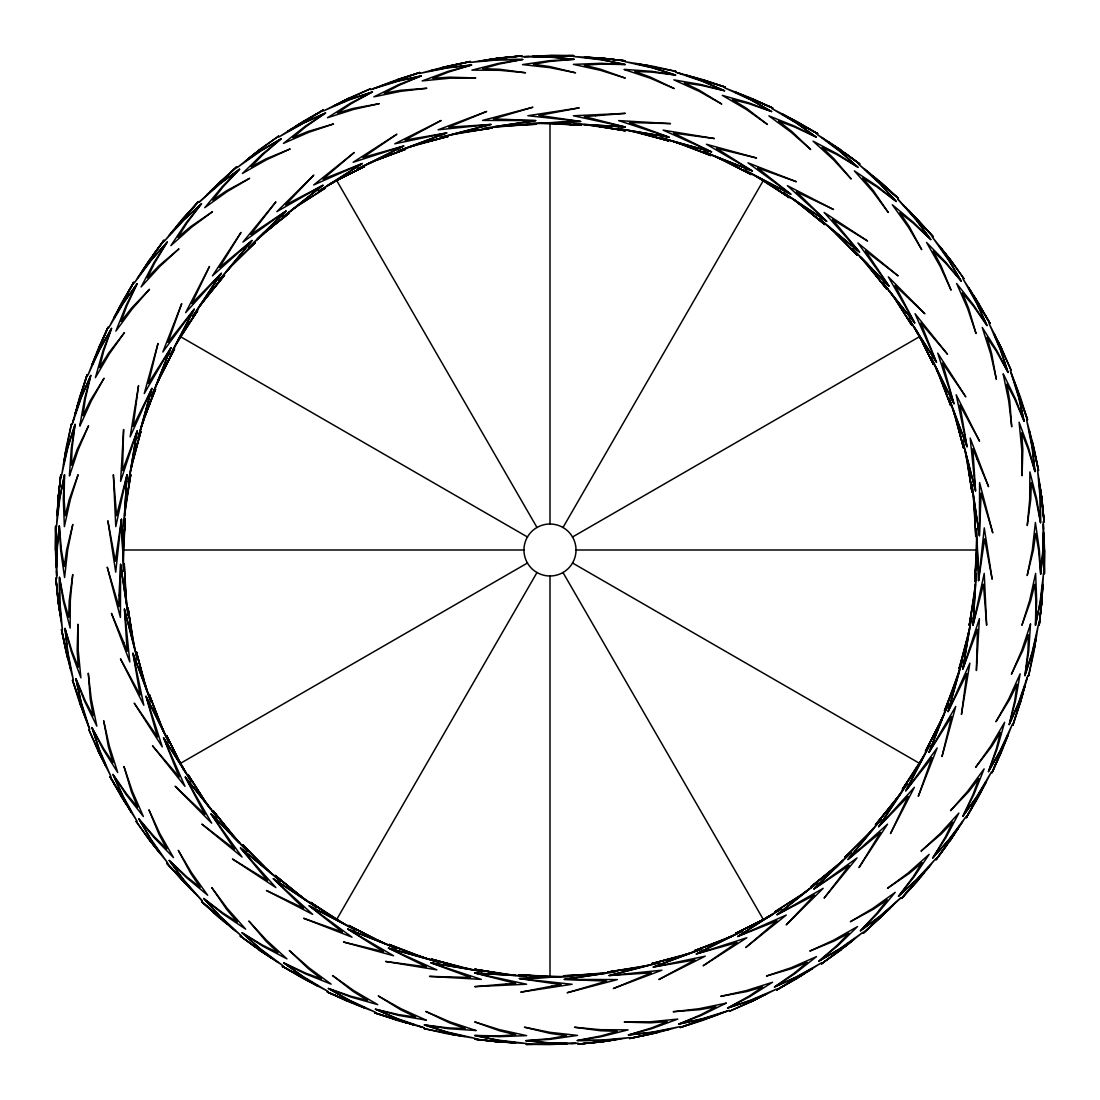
<?xml version="1.0" encoding="UTF-8"?>
<svg xmlns="http://www.w3.org/2000/svg" width="1100" height="1100" viewBox="0 0 1100 1100"><rect width="100%" height="100%" fill="white"/><g stroke="black" fill="none" stroke-linecap="round" stroke-linejoin="round"><path stroke-width="1.5" d="M55.591 532.249L55.646 526.268L56.389 567.421L56.801 550L59.318 525.882L61.407 550L64.281 566.582L66.605 550L72.806 524.466L67.677 550L64.597 577.514L60.624 550L59.318 525.882L57.145 550L56.774 578.325L55.426 550L55.646 526.268L55.468 550M1044.409 567.751L1044.354 573.732L1043.611 532.579L1043.199 550L1040.683 574.118L1038.592 550L1035.719 533.418L1033.395 550L1027.194 575.534L1032.322 550L1035.402 522.486L1039.376 550L1040.683 574.118L1042.855 550L1043.226 521.675L1044.574 550L1044.354 573.732L1044.533 550M123.777 539.701L125.152 518.952L123.777 537.982M976.223 560.299L974.848 581.048L976.223 562.018M57.516 512.559L57.764 507.815M1042.236 592.185L1042.484 587.441M58.259 498.314L57.282 515.721L59.51 498.451L64.529 474.719L64.089 498.933L65.216 515.721L69.245 499.469L78.1 474.719L70.317 499.579L64.377 526.625L63.305 498.85L64.529 474.719L59.84 498.479L56.513 526.625L58.135 498.3L60.844 474.719L58.259 498.314L58.781 493.501M1041.741 601.686L1042.717 584.279L1040.49 601.549L1035.471 625.281L1035.911 601.067L1034.784 584.279L1030.755 600.531L1021.9 625.281L1029.683 600.421L1035.622 573.375L1036.695 601.15L1035.471 625.281L1040.16 601.521L1043.487 573.375L1041.865 601.7L1039.156 625.281L1041.741 601.686L1041.219 606.499M57.324 512.848L57.709 506.385M1042.291 593.615L1042.676 587.152M124.823 513.562L125.304 508.668M974.696 591.332L975.178 586.438M124.877 511.294L125.194 508.337M974.806 591.663L975.122 588.706M59.125 490.297L60.844 474.719L58.135 498.3M1040.875 609.702L1039.156 625.281L1041.865 601.7M971.039 616.688L969.279 625.281L974.298 594.591L976.332 573.375L973.005 625.281L983.441 584.279L986.645 625.281L984.225 573.375L973.005 625.281L975.508 584.279L969.279 625.281L972.909 604.808M126.032 501.985L126.569 498.589M127.091 495.192L130.721 474.719L124.493 515.721L126.995 474.719L116.559 515.721L113.355 474.719L115.775 526.625L126.995 474.719L123.667 526.625L125.703 505.409L130.721 474.719L129.002 483.326M973.431 601.411L973.968 598.015M64.873 456.596L65.367 453.461M1034.633 646.539L1035.128 643.404M63.91 461.546L64.433 458.356M64.955 455.166L65.477 451.962M1034.523 648.038L1035.045 644.834M1035.567 641.644L1036.09 638.454M132.688 461.299L128.453 482.185L137.184 430.911L122.512 470.607L123.613 429.495L120.601 481.36L137.184 430.911L130.405 471.433L140.882 431.31L132.688 461.299L140.882 431.31L140.511 432.658M967.312 638.701L971.548 617.815L962.816 669.089L977.487 629.393L976.388 670.505L979.399 618.64L962.816 669.089L969.595 628.567L959.117 668.69L967.312 638.701L961.73 660.316M131.285 467.706L131.959 464.502M968.041 635.498L968.715 632.294M133.815 456.28L137.803 441.334M962.197 658.666L966.185 643.72M77.289 406.395L87.175 374.66L77.11 406.546M1022.89 693.454L1012.825 725.34L1022.711 693.605M1020.25 702.79L1024.829 685.974L1019.054 702.405L1009.209 724.57L1014.681 700.989L1017.074 684.324L1009.731 699.38L995.94 721.751L1008.714 699.05L1020.14 673.832L1015.424 701.223L1009.209 724.57L1018.737 702.309L1027.84 675.469L1020.374 702.831L1012.825 725.34L1013.306 724.034M72.834 422.139L74.112 417.464M74.965 414.342L76.244 409.668M959.117 668.69L961.785 660.344M1023.756 690.332L1025.035 685.658M1025.888 682.536L1027.166 677.861M152.653 395.835L155.526 389.194L144.238 418.165L137.844 438.487L151.896 388.424L133.155 426.36L138.545 385.578L130.13 436.851L151.896 388.424L140.91 428.01L151.993 397.224M955.763 681.835L962.156 661.513L948.104 711.576L966.845 673.64L961.455 714.423L969.87 663.149L948.104 711.576L959.09 671.99L944.474 710.806L955.336 683.513L947.939 702.749L960.809 666.229M139.191 433.771L144.183 418.138M152.061 397.251L144.787 416.529L155.526 389.194L155.017 390.5M92.62 363.688L94.325 359.246M944.474 710.806L947.348 704.165M1005.675 740.754L1007.38 736.312M92.345 363.921L108.047 327.25L91.988 365.145L99.44 349.401L111.554 328.391L103.647 351.271L99.536 367.592L108.391 353.389L124.451 332.571L109.368 353.815L95.37 377.699L102.933 350.955L111.554 328.391L99.743 349.539L87.89 375.265L98.175 348.837L108.047 327.25L98.973 347.421M1007.655 736.079L991.952 772.75L1008.013 734.855L1000.56 750.599L988.446 771.609L996.352 748.729L1000.464 732.407L991.609 746.611L975.549 767.429L990.633 746.185L1004.63 722.301L997.067 749.045L988.446 771.609L1000.258 750.461L1012.11 724.735L1001.825 751.162L991.952 772.75L1001.027 752.579M152.157 394.598L153.78 390.473M946.22 709.527L947.843 705.402M160.188 376.447L174.501 348.837L160.243 376.475L151.759 396.027L170.968 347.683L148.363 383.46L157.988 343.475L144.251 393.58L170.968 347.683L155.911 385.908L174.501 348.837L160.834 374.853M939.812 723.553L925.499 751.162L939.758 723.525L948.241 703.973L929.032 752.317L951.638 716.54L942.013 756.525L955.749 706.42L929.032 752.317L944.089 714.093L925.499 751.162L939.166 725.148M154.248 389.964L156.228 385.454M157.547 382.456L159.528 377.946M940.473 722.054L942.452 717.544M943.773 714.546L945.753 710.036M157.644 381.824L159.459 377.74M940.541 722.26L942.356 718.176M115.321 315.48L133.746 282.274L113.823 318.285L122.884 303.407L137.115 283.772L126.871 305.704L121.069 321.502L131.368 308.303L149.517 289.286L132.289 308.839L115.871 331.127L126.184 305.319L137.115 283.772L123.172 303.572L108.68 327.924L121.688 302.706L133.746 282.274L114.29 317.103M984.679 784.52L966.254 817.726L986.178 781.715L977.116 796.593L962.885 816.227L973.129 794.296L978.931 778.497L968.633 791.697L950.482 810.714L967.711 791.161L984.129 768.872L973.816 794.681L962.885 816.227L976.827 796.428L991.32 772.076L978.312 797.294L966.254 817.726L985.71 782.898M917.689 766.246L902.412 789.305L919.476 763.317L929.954 744.769L905.809 790.817L932.03 757.611L918.28 796.372L937.173 747.973L905.809 790.817L924.784 754.38L902.412 789.305L912.189 774.964M173.154 349.47L174.776 346.624M182.311 333.754L197.587 310.695L175.216 345.62L194.191 309.183L167.97 342.389L181.72 303.627L162.828 352.027L194.191 309.183L170.046 355.231L180.524 336.683L197.587 310.695L187.811 325.036M919.545 763.359L921.168 760.499M925.224 753.376L926.846 750.53M177.375 341.729L180.345 336.572M919.655 763.428L922.625 758.271M336.957 919.009L537.006 572.509A26.029 26.029 0 0 0 576.029 550L976.099 550M562.994 527.491L763.043 180.991M182.215 333.699L185.955 327.924M914.045 772.076L917.785 766.301M143.083 270.009L164.01 240.226L152.845 255.461M947.155 844.539L935.99 859.774L956.918 829.991M137.472 278.245L139.246 275.536M149.916 259.311L140.429 273.955L151.002 260.109L167.214 242.069L154.729 262.817L147.304 277.929L158.922 265.87L178.956 248.847L159.789 266.489L141.13 286.949L154.083 262.35L167.214 242.069L151.264 260.301L134.31 283.002L149.875 259.298L164.01 240.226L152.969 255.159M950.015 840.634L959.571 826.045L948.997 839.891L932.786 857.931L945.271 837.183L952.696 822.071L941.077 834.13L921.044 851.152L940.211 833.511L958.87 813.051L945.918 837.65L932.786 857.931L948.736 839.699L965.69 816.997L950.125 840.702L935.99 859.774L947.031 844.841M950.084 840.689L954.525 833.924M956.312 831.215L958.086 828.52M960.754 824.464L962.527 821.755M197.134 309.843L199.045 307.189M201.919 303.188L224.538 275.165L212.231 289.754M898.081 796.812L875.463 824.835L887.769 810.246M900.955 792.811L902.866 790.157M199.444 306.322L224.538 275.165L204.847 299.228L192.486 316.594L221.306 273.309L191.758 303.6L209.495 266.475L185.639 312.647L221.306 273.309L198.633 307.56L209 293.755M900.556 793.678L875.463 824.835L895.152 800.773L907.514 783.406L878.694 826.691L908.242 796.4L890.505 833.525L914.361 787.352L878.694 826.691L901.367 792.44L891 806.245M173.58 230.23L171.586 232.691L173.608 230.423M176.577 226.545L179.575 222.846M920.425 877.154L923.423 873.455M926.42 869.77L928.414 867.309L926.393 869.577M182.462 219.065L198.509 201.575L171.531 232.664L183.48 219.986L201.492 203.748L186.904 223.066L177.939 237.325L190.768 226.545L212.465 211.722L191.565 227.26L170.871 245.644L186.326 222.544L201.492 203.748L183.728 220.206L164.505 241.024L182.462 219.065L198.509 201.575L176.344 226.6M227.769 269.775L225.844 272.126L232.815 264.413M872.231 830.225L874.156 827.874L844.951 857.354L867.199 835.615M917.537 880.935L901.491 898.425L928.469 867.336L916.52 880.014L898.508 896.253L913.096 876.934L922.061 862.675L909.232 873.455L887.535 888.277L908.435 872.74L929.129 854.356L913.674 877.456L898.508 896.253L916.273 879.794L935.495 858.976L917.537 880.935L901.491 898.425L923.656 873.4M169.166 235.359L173.264 230.354M926.736 869.646L930.834 864.641M232.801 264.385L255.049 242.646L232.897 264.481L218.831 280.5L252.038 240.46L219.478 267.493L240.996 232.444L212.451 275.853L252.038 240.46L225.899 272.168L228.827 268.812M275.055 224.125L288.791 213.496L264.522 232.939L248.82 247.363L286.014 211.008L242.962 242.069L275.88 201.877L250.814 234.492L286.014 211.008L256.712 239.814L281.71 218.694M811.209 886.504L835.477 867.061L851.18 852.638L813.986 888.992L857.037 857.931L824.12 898.122L849.186 865.508L813.986 888.992L843.287 860.186L811.209 886.504L824.945 875.875M871.173 831.188L874.156 827.874L847.963 859.54L880.523 832.508L859.004 867.556L887.549 824.148L847.963 859.54L881.169 819.5L867.061 835.477L844.951 857.354L851.4 851.4M263.972 232.334L257.744 238.7M836.027 867.666L842.256 861.3M232.939 264.522L255.049 242.646L248.6 248.6M216.92 184.8L236.857 166.746L198.907 202.414L220.206 183.728L239.594 169.208L223.066 186.904L212.671 200.145L226.545 190.768L249.673 178.282L227.26 191.565L204.765 207.68L222.544 186.326L239.594 169.208L219.986 183.48L206.772 194.837L236.857 166.746L209.894 191.593M883.08 915.2L863.143 933.254L901.093 897.586L879.794 916.273L860.406 930.793L876.934 913.096L887.329 899.855L873.455 909.232L850.327 921.718L872.74 908.435L895.235 892.32L877.456 913.674L860.406 930.793L880.014 916.52L893.227 905.162L863.143 933.254L890.106 908.407M259.627 237.311L264.481 232.897M835.519 867.102L840.372 862.689M256.671 239.759L264.385 232.801M835.615 867.199L843.329 860.241M275.11 224.18L288.791 213.496L287.691 214.376M818.249 881.251L824.89 875.82M248.284 158.964L254.444 153.986M845.556 946.014L851.716 941.036M259.366 149.985L245.781 160.903L260.109 151.002L281.105 138.847L262.817 154.729L251.089 166.801L265.87 158.922L290.18 148.926L266.489 159.789L242.426 173.47L262.35 154.083L281.105 138.847L260.301 151.264L237.16 167.626L259.298 149.875L278.63 136.111L259.298 149.875M247.954 159.005L255.53 152.941M844.47 947.059L852.046 940.995M840.702 950.125L862.84 932.374L839.699 948.736L818.895 961.152L837.183 945.271L848.911 933.199L834.13 941.077L809.82 951.074L833.511 940.211L857.574 926.53L837.65 945.918L818.895 961.152L839.891 948.997L854.219 939.098L821.37 963.889L840.689 950.084L821.37 963.889L822.539 963.119M285.972 214.5L289.933 211.585M810.067 888.415L814.027 885.5M248.27 159.156L250.731 157.355M299.131 204.71L290.744 210.856L322.905 185.281L285.436 204.958L313.761 175.134L276.829 211.667L322.905 185.281L282.109 217.539L299.228 204.847L325.394 188.045L299.186 204.792M800.869 895.29L809.256 889.144L777.095 914.719L814.564 895.043L786.239 924.866L823.171 888.332L777.095 914.719L817.891 882.461L800.773 895.152L774.606 911.955L800.814 895.207M849.269 942.645L851.73 940.844M296.134 126.115L323.386 110.014L288.118 131.23L303.407 122.884L325.545 112.998L305.704 126.871L292.779 137.651L308.303 131.368L333.52 123.97L308.839 132.289L283.47 143.385L305.319 126.184L325.545 112.998L303.572 123.172L278.85 137.019L302.706 121.688L323.386 110.014L294.566 126.954M803.866 973.885L776.614 989.986L811.883 968.77L796.593 977.116L774.455 987.003L794.296 973.129L807.221 962.349L791.697 968.633L766.48 976.03L791.161 967.711L816.53 956.615L794.681 973.816L774.455 987.003L796.428 976.827L821.15 962.981L797.294 978.312L776.614 989.986L805.434 973.046M331.403 183.095L328.859 184.731L334.001 181.83M768.598 916.905L771.141 915.269L765.999 918.17M287.76 131.326L291.844 128.714M808.156 971.286L812.24 968.674M342.705 177.21L364.457 166.54L336.683 180.524L318.326 191.345L362.271 163.529L322.96 179.19L354.241 152.488L313.692 184.965L362.271 163.529L327.621 185.611L339.639 178.778M757.295 922.79L735.543 933.46L763.317 919.476L781.674 908.655L737.729 936.471L777.04 920.81L745.759 947.513L786.308 915.035L737.729 936.471L772.379 914.389L760.361 921.223M330.976 183.769L333.809 182.119M766.191 917.881L769.024 916.231M180.991 763.043L527.491 562.994M572.509 537.006L919.009 336.957M336.641 180.455L364.457 166.54L336.6 180.373M763.359 919.545L735.543 933.46L763.4 919.628M341.825 101.901L347.476 99.027M366.919 164.354L403.7 146.025L362.959 157.493L396.866 134.214L353.141 162.264L403.7 146.025L357.087 169.097L376.475 160.243L405.556 149.256L378.043 159.555M752.524 1000.973L758.175 998.099M348.893 98.299L333.314 106.15L349.401 99.44L372.46 91.933L351.271 103.647L337.288 113.025L353.389 108.391L379.239 103.675L353.815 109.368L327.442 117.755L350.955 102.933L372.46 91.933L349.539 99.743L323.496 110.935L348.837 98.175L370.618 88.729L341.632 101.846M751.107 1001.701L766.686 993.85L750.599 1000.56L727.54 1008.067L748.729 996.352L762.713 986.975L746.611 991.609L720.761 996.325L746.185 990.633L772.558 982.245L749.045 997.067L727.54 1008.067L750.461 1000.258L776.504 989.065L751.162 1001.825L729.383 1011.271L758.367 998.154M702.749 947.939L694.444 950.744L723.525 939.758L742.912 930.902L696.3 953.975L737.041 942.508L703.134 965.786L746.859 937.736L696.3 953.975L733.081 935.646L694.444 950.744L721.957 940.445M362.986 166.265L376.406 160.091L405.556 149.256L397.251 152.061M723.553 939.812L737.014 933.735M368.252 163.694L370.961 162.484M729.039 937.516L731.747 936.306M377.987 159.445L395.629 152.653M704.371 947.348L722.013 940.555M382.415 85.429L419.815 72.504L372.969 88.811M717.585 1014.571L680.185 1027.496L727.031 1011.189M418.138 144.183L448.236 136.345L418.165 144.238L397.953 151.016L446.724 132.949L405.006 140.085L441.169 120.478L394.749 143.811L446.724 132.949L408.237 147.331L448.236 136.345L418.096 144.045M681.862 955.817L651.764 963.655L681.835 955.763L702.048 948.984L653.276 967.051L694.994 959.915L658.831 979.523L705.251 956.189L653.276 967.051L691.763 952.669L651.764 963.655L681.904 955.955M402.559 149.339L416.584 144.691M683.416 955.309L697.441 950.661M380.902 85.938L397.595 80.946L421.314 75.886L399.011 85.319L384.134 93.184L400.62 90.269L426.828 88.275L400.95 91.286L373.835 96.855L398.777 84.576L421.314 75.886L397.691 81.263L370.645 89.664L397.169 79.626L419.815 72.504L397.21 79.764M442.612 67.595L445.665 66.784M654.335 1033.216L657.388 1032.405M442.489 67.499L470.442 61.518L430.334 70.799L447.453 67.581L471.584 65.024L448.415 72.091L432.781 78.347L449.501 77.165L475.764 77.921L449.721 78.21L422.166 80.919L448.25 71.321L471.584 65.024L447.535 67.911L419.732 73.439L447.178 66.234L470.442 61.518L451.935 65.367M657.511 1032.501L629.558 1038.483L669.666 1029.201L652.548 1032.419L628.416 1034.976L651.585 1027.909L667.219 1021.652L650.499 1022.835L624.236 1022.079L650.279 1021.79L677.834 1019.081L651.75 1028.679L628.416 1034.976L652.465 1032.089L680.268 1026.561L652.822 1033.766L629.558 1038.483L648.065 1034.633M616.688 971.039L607.97 972.029L638.701 967.312L659.505 962.692L609.125 975.562L651.351 972.826L613.332 988.543L661.939 970.186L609.125 975.562L648.89 965.277L607.97 972.029L635.346 968.055M464.654 131.945L492.03 127.971L451.11 134.722L490.875 124.438L448.649 127.174L486.668 111.458L438.061 129.814L490.875 124.438L440.495 137.308L461.299 132.688L492.03 127.971L483.326 129.002M487.355 60.005L490.49 59.51M495.192 58.768L521.936 55.88L503.126 57.778M596.874 1042.223L578.064 1044.12L604.808 1041.233M609.51 1040.49L612.645 1039.995M498.314 58.259L481.085 60.912L498.451 59.51L522.706 59.482L498.933 64.089L482.735 68.681L499.469 69.245L525.525 72.751L499.579 70.317L471.9 70.125L498.85 63.305L522.706 59.482L498.479 59.84L470.264 62.439L498.3 58.135L521.936 55.88L501.724 57.833M601.686 1041.741L618.915 1039.088L601.549 1040.49L577.294 1040.517L601.067 1035.911L617.265 1031.319L600.531 1030.755L574.475 1027.249L600.421 1029.683L628.1 1029.875L601.15 1036.695L577.294 1040.517L601.521 1040.16L629.736 1037.561L601.7 1041.865L578.064 1044.12L598.276 1042.168M479.119 61.105L482.322 60.61M487.107 59.881L490.311 59.4M493.515 58.905L498.3 58.176M601.7 1041.824L606.485 1041.095M609.689 1040.6L612.893 1040.119M617.678 1039.39L620.881 1038.895M498.877 126.349L502.136 125.991M597.864 974.009L601.123 973.651M527.697 124.314L484.234 128.123L535.686 120.588L493.405 118.896L532.854 107.236L482.584 120.409L535.686 120.588L495.055 126.665L536.456 124.231L522.541 124.575L536.456 124.231L535.067 124.3M572.303 975.686L615.766 971.878L564.314 979.412L606.595 981.104L567.146 992.764L617.416 979.591L564.314 979.412L604.945 973.335L563.544 975.769L577.459 975.425L563.544 975.769L564.933 975.7M508.832 125.427L519.118 124.836M580.882 975.164L591.168 974.572M508.819 125.317L517.399 124.85M582.601 975.15L591.181 974.683M550 55.55L573.732 55.646L532.579 56.389L550 56.801L574.118 59.318L550 61.407L533.418 64.281L550 66.605L575.534 72.806L550 67.677L522.486 64.597L550 60.624L574.118 59.318L550 57.145L521.675 56.774L550 55.426L573.732 55.646L567.751 55.591M524.15 56.677L528.99 56.444M571.01 1043.556L575.85 1043.322M123.901 550L523.999 550M532.249 1044.409L526.268 1044.354L567.421 1043.611L550 1043.199L525.882 1040.683L550 1038.592L566.582 1035.719L550 1033.395L524.466 1027.194L550 1032.322L577.514 1035.402L550 1039.376L525.882 1040.683L550 1042.855L578.325 1043.226L550 1044.574L526.268 1044.354L527.656 1044.409M560.299 123.777L581.048 125.152L562.018 123.777M539.701 976.223L518.952 974.848L537.982 976.223M587.441 57.516L592.185 57.764M507.815 1042.236L512.559 1042.484M601.686 58.259L584.279 57.282L601.549 59.51L625.281 64.529L601.067 64.089L584.279 65.216L600.531 69.245L625.281 78.1L600.421 70.317L573.375 64.377L601.15 63.305L625.281 64.529L601.521 59.84L573.375 56.513L601.7 58.135L625.281 60.844L601.686 58.259L606.499 58.781M498.314 1041.741L515.721 1042.717L498.451 1040.49L474.719 1035.471L498.933 1035.911L515.721 1034.784L499.469 1030.755L474.719 1021.9L499.579 1029.683L526.625 1035.622L498.85 1036.695L474.719 1035.471L498.479 1040.16L526.625 1043.487L498.3 1041.865L474.719 1039.156L498.314 1041.741L493.501 1041.219M587.152 57.324L593.615 57.709M506.385 1042.291L512.848 1042.676M508.668 974.696L513.562 975.178M588.706 124.877L591.663 125.194M508.337 974.806L511.294 975.122M609.702 59.125L625.281 60.844L601.7 58.135M490.297 1040.875L474.719 1039.156L498.3 1041.865M596.296 125.895L625.281 130.721L604.808 127.091M503.704 974.105L474.719 969.279L495.192 972.909M598.015 126.032L601.411 126.569M498.589 973.431L501.985 973.968M643.404 64.873L646.539 65.367M453.461 1034.633L456.596 1035.128M638.454 63.91L641.644 64.433M644.834 64.955L648.038 65.477M451.962 1034.523L455.166 1035.045M458.356 1035.567L461.546 1036.09M638.701 132.688L617.815 128.453L669.089 137.184L629.393 122.512L670.505 123.613L618.64 120.601L669.089 137.184L628.567 130.405L668.69 140.882L638.701 132.688L668.69 140.882L660.344 138.215M461.299 967.312L482.185 971.548L430.911 962.816L470.607 977.487L429.495 976.388L481.36 979.399L430.911 962.816L471.433 969.595L431.31 959.117L461.299 967.312L431.31 959.117L439.656 961.785M464.502 968.041L467.706 968.715M643.72 133.815L658.666 137.803M441.334 962.197L456.28 966.185M693.605 77.289L725.34 87.175L685.658 74.965M406.395 1022.711L374.66 1012.825L406.546 1022.89M677.861 72.834L682.536 74.112M409.668 1023.756L414.342 1025.035M417.464 1025.888L422.139 1027.166M702.776 151.993L710.806 155.526L681.835 144.238L661.513 137.844L711.576 151.896L673.64 133.155L714.423 138.545L663.149 130.13L711.576 151.896L671.99 140.91L710.806 155.526L704.165 152.653M397.224 948.008L389.194 944.474L418.165 955.763L438.487 962.156L388.424 948.104L426.36 966.845L385.578 961.455L436.851 969.87L388.424 948.104L428.01 959.09L389.194 944.474L395.835 947.348M666.229 139.191L681.862 144.183M418.138 955.817L433.771 960.809M685.974 75.171L702.405 80.946L724.57 90.791L700.989 85.319L684.324 82.926L699.38 90.269L721.751 104.06L699.05 91.286L673.832 79.86L701.223 84.576L724.57 90.791L702.309 81.263L675.469 72.16L702.831 79.626L725.34 87.175L702.79 79.764M683.513 144.664L702.763 152.034M397.237 947.966L416.487 955.336M736.312 92.62L740.754 94.325M359.246 1005.675L363.688 1007.38M736.079 92.345L772.75 108.047L734.855 91.988L750.599 99.44L771.609 111.554L748.729 103.647L732.407 99.536L746.611 108.391L767.429 124.451L746.185 109.368L722.301 95.37L749.045 102.933L771.609 111.554L750.461 99.743L724.735 87.89L751.162 98.175L772.75 108.047L752.579 98.973M363.921 1007.655L327.25 991.952L365.145 1008.013L349.401 1000.56L328.391 988.446L351.271 996.352L367.592 1000.464L353.389 991.609L332.571 975.549L353.815 990.633L377.699 1004.63L350.955 997.067L328.391 988.446L349.539 1000.258L375.265 1012.11L348.837 1001.825L327.25 991.952L347.421 1001.027M705.402 152.157L709.527 153.78M390.473 946.22L394.598 947.843M710.036 154.248L714.546 156.228M717.544 157.547L722.054 159.528M377.946 940.473L382.456 942.452M385.454 943.773L389.964 945.753M718.176 157.644L722.26 159.459M377.74 940.541L381.824 942.356M743.518 170.211L751.162 174.501L723.525 160.243L703.973 151.759L752.317 170.968L716.54 148.363L756.525 157.988L706.42 144.251L752.317 170.968L714.093 155.911L751.162 174.501L725.148 160.834M356.482 929.789L348.837 925.499L376.475 939.758L396.027 948.241L347.683 929.032L383.46 951.638L343.475 942.013L393.58 955.749L347.683 929.032L385.908 944.089L348.837 925.499L374.853 939.166M784.52 115.321L817.726 133.746L781.715 113.823L796.593 122.884L816.227 137.115L794.296 126.871L778.497 121.069L791.697 131.368L810.714 149.517L791.161 132.289L768.872 115.871L794.681 126.184L816.227 137.115L796.428 123.172L772.076 108.68L797.294 121.688L817.726 133.746L782.898 114.29M315.48 984.679L282.274 966.254L318.285 986.178L303.407 977.116L283.772 962.885L305.704 973.129L321.502 978.931L308.303 968.633L289.286 950.482L308.839 967.711L331.127 984.129L305.319 973.816L283.772 962.885L303.572 976.827L327.924 991.32L302.706 978.312L282.274 966.254L317.103 985.71M788.136 196.817L789.305 197.587L763.317 180.524L744.769 170.046L790.817 194.191L757.611 167.97L796.372 181.72L747.973 162.828L790.817 194.191L754.38 175.216L789.305 197.587L774.964 187.811M311.864 903.183L310.695 902.412L336.683 919.476L355.231 929.954L309.183 905.809L342.389 932.03L303.627 918.28L352.027 937.173L309.183 905.809L345.62 924.784L310.695 902.412L325.036 912.189M750.53 173.154L753.376 174.776M760.499 178.833L763.359 180.455M336.641 919.545L339.501 921.168M346.624 925.224L349.47 926.846M758.271 177.375L763.428 180.345M180.991 336.957L527.491 537.006M572.509 562.994L919.009 763.043M336.572 919.655L341.729 922.625M766.246 182.311L782.155 192.514M317.845 907.486L333.754 917.689M766.301 182.215L772.076 185.955M327.924 914.045L333.699 917.785M829.991 143.083L859.774 164.01L844.539 152.845M255.461 947.155L240.226 935.99L270.009 956.918M840.634 149.985L826.045 140.429L839.891 151.002L857.931 167.214L837.183 154.729L822.071 147.304L834.13 158.922L851.152 178.956L833.511 159.789L813.051 141.13L837.65 154.083L857.931 167.214L839.699 151.264L816.997 134.31L840.702 149.875L859.774 164.01L844.841 152.969M259.366 950.015L273.955 959.571L260.109 948.997L242.069 932.786L262.817 945.271L277.929 952.696L265.87 941.077L248.847 921.044L266.489 940.211L286.949 958.87L262.35 945.918L242.069 932.786L260.301 948.736L283.002 965.69L259.298 950.125L240.226 935.99L241.312 936.856M821.755 137.472L824.464 139.246M828.52 141.914L831.215 143.688M833.924 145.475L840.689 149.916M259.311 950.084L266.076 954.525M268.785 956.312L271.48 958.086M275.536 960.754L278.245 962.527M790.157 197.134L792.811 199.045M796.812 201.919L824.835 224.538L810.246 212.231M303.188 898.081L275.165 875.463L289.754 887.769M307.189 900.955L309.843 902.866M793.678 199.444L824.835 224.538L800.773 204.847L783.406 192.486L826.691 221.306L796.4 191.758L833.525 209.495L787.352 185.639L826.691 221.306L792.44 198.633L806.245 209M306.322 900.556L275.165 875.463L299.228 895.152L316.594 907.514L273.309 878.694L303.6 908.242L266.475 890.505L312.647 914.361L273.309 878.694L307.56 901.367L293.755 891M869.77 173.58L867.309 171.586L869.577 173.608M873.455 176.577L877.154 179.575M222.846 920.425L226.545 923.423M230.23 926.42L232.691 928.414L219.986 916.52L203.748 898.508L223.066 913.096L237.325 922.061L226.545 909.232L211.722 887.535L227.26 908.435L245.644 929.129L222.544 913.674L203.748 898.508L220.206 916.273L241.024 935.495L219.065 917.537L201.575 901.491L226.6 923.656M880.935 182.462L898.425 198.509L867.336 171.531L880.014 183.48L896.253 201.492L876.934 186.904L862.675 177.939L873.455 190.768L888.277 212.465L872.74 191.565L854.356 170.871L877.456 186.326L896.253 201.492L879.794 183.728L858.976 164.505L880.935 182.462L898.425 198.509L873.4 176.344M830.225 227.769L827.874 225.844L857.354 255.049L835.615 232.801M269.775 872.231L272.126 874.156L242.646 844.951L264.385 867.199M219.065 917.537L201.575 901.491L232.664 928.469M864.641 169.166L869.646 173.264M230.354 926.736L235.359 930.834M835.519 232.897L857.354 255.049L835.477 232.939L819.5 218.831L859.54 252.038L832.508 219.478L867.556 240.996L824.148 212.451L859.54 252.038L827.832 225.899L831.188 228.827M264.481 867.102L242.646 844.951L264.522 867.061L280.5 881.169L240.46 847.963L267.493 880.523L232.444 859.004L275.853 887.549L240.46 847.963L272.168 874.101L268.812 871.173M867.061 264.522L852.638 248.82L888.992 286.014L857.931 242.962L898.122 275.88L865.508 250.814L888.992 286.014L860.186 256.712L886.504 288.791L875.875 275.055M224.18 824.89L213.496 811.209L232.939 835.477L247.363 851.18L211.008 813.986L242.069 857.037L201.877 824.12L234.492 849.186L211.008 813.986L239.814 843.287L213.496 811.209L224.125 824.945M867.666 263.972L861.3 257.744M232.334 836.027L238.7 842.256M915.2 216.92L933.254 236.857L897.586 198.907L916.273 220.206L930.793 239.594L913.096 223.066L899.855 212.671L909.232 226.545L921.718 249.673L908.435 227.26L892.32 204.765L913.674 222.544L930.793 239.594L916.52 219.986L905.162 206.772L933.254 236.857L908.407 209.894M184.8 883.08L166.746 863.143L202.414 901.093L183.728 879.794L169.208 860.406L186.904 876.934L200.145 887.329L190.768 873.455L178.282 850.327L191.565 872.74L207.68 895.235L186.326 877.456L169.208 860.406L183.48 880.014L194.837 893.227L166.746 863.143L191.593 890.106M232.897 835.519L237.311 840.372M860.241 256.671L867.199 264.385M232.801 835.615L239.759 843.329M875.82 275.11L886.504 288.791L867.185 264.413M941.036 248.284L946.014 254.444M153.986 845.556L158.964 851.716M950.015 259.366L939.098 245.781L948.997 260.109L961.152 281.105L945.271 262.817L933.199 251.089L941.077 265.87L951.074 290.18L940.211 266.489L926.53 242.426L945.918 262.35L961.152 281.105L948.736 260.301L932.374 237.16L950.125 259.298L963.889 278.63L950.125 259.298M149.985 840.634L160.903 854.219L151.002 839.891L138.847 818.895L154.729 837.183L166.801 848.911L158.922 834.13L148.926 809.82L159.789 833.511L173.47 857.574L154.083 837.65L138.847 818.895L151.264 839.699L167.626 862.84L149.875 840.702L136.111 821.37L149.875 840.702M152.941 844.47L159.005 852.046M885.5 285.972L888.415 289.933M211.585 810.067L214.5 814.027M940.844 248.27L942.645 250.731M895.29 299.131L889.144 290.744L914.719 322.905L895.043 285.436L924.866 313.761L888.332 276.829L914.719 322.905L882.461 282.109L895.152 299.228L911.955 325.394L895.317 299.104L911.955 325.394L907.486 317.845M204.71 800.869L210.856 809.256L185.281 777.095L204.958 814.564L175.134 786.239L211.667 823.171L185.281 777.095L217.539 817.891L204.847 800.773L188.045 774.606L204.683 800.896L188.045 774.606L192.514 782.155M157.355 849.269L159.156 851.73M973.885 296.134L989.986 323.386L968.77 288.118L977.116 303.407L987.003 325.545L973.129 305.704L962.349 292.779L968.633 308.303L976.03 333.52L967.711 308.839L956.615 283.47L973.816 305.319L987.003 325.545L976.827 303.572L962.981 278.85L978.312 302.706L989.986 323.386L973.046 294.566M126.115 803.866L110.014 776.614L131.23 811.883L122.884 796.593L112.998 774.455L126.871 794.296L137.651 807.221L131.368 791.697L123.97 766.48L132.289 791.161L143.385 816.53L126.184 794.681L112.998 774.455L123.172 796.428L137.019 821.15L121.688 797.294L110.014 776.614L126.954 805.434M916.905 331.403L915.269 328.859L918.17 334.001M183.095 768.598L184.731 771.141L181.83 765.999M968.674 287.76L971.286 291.844M128.714 808.156L131.326 812.24M916.231 330.976L917.881 333.809M182.119 766.191L183.769 769.024M921.223 339.639L914.389 327.621L936.471 362.271L920.81 322.96L947.513 354.241L915.035 313.692L936.471 362.271L908.655 318.326L919.476 336.683L933.46 364.457L922.79 342.705M178.778 760.361L185.611 772.379L163.529 737.729L179.19 777.04L152.488 745.759L184.965 786.308L163.529 737.729L191.345 781.674L180.524 763.317L166.54 735.543L177.21 757.295M336.957 180.991L537.006 527.491A26.029 26.029 0 0 1 576.029 550M562.994 572.509L763.043 919.009M919.628 336.6L933.46 364.457L929.789 356.482M170.211 743.518L166.54 735.543L180.373 763.4M998.099 341.825L1000.973 347.476M99.027 752.524L101.901 758.175M1001.701 348.893L993.85 333.314L1000.56 349.401L1008.067 372.46L996.352 351.271L986.975 337.288L991.609 353.389L996.325 379.239L990.633 353.815L982.245 327.442L997.067 350.955L1008.067 372.46L1000.258 349.539L989.065 323.496L1001.825 348.837L1011.271 370.618L998.154 341.632M98.299 751.107L106.15 766.686L99.44 750.599L91.933 727.54L103.647 748.729L113.025 762.713L108.391 746.611L103.675 720.761L109.368 746.185L117.755 772.558L102.933 749.045L91.933 727.54L99.743 750.461L110.935 776.504L98.175 751.162L88.729 729.383L101.846 758.367M950.249 404.25L950.744 405.556L939.758 376.475L930.902 357.087L953.975 403.7L942.508 362.959L965.786 396.866L937.736 353.141L953.975 403.7L935.646 366.919L950.744 405.556L940.445 378.043M149.751 695.75L149.256 694.444L160.243 723.525L169.097 742.912L146.025 696.3L157.493 737.041L134.214 703.134L162.264 746.859L146.025 696.3L164.354 733.081L149.256 694.444L159.555 721.957M933.735 362.986L939.812 376.447M160.188 723.553L166.265 737.014M936.306 368.252L937.516 370.961M162.484 729.039L163.694 731.747M940.555 377.987L947.348 395.629M152.653 704.371L159.445 722.013M1014.571 382.415L1027.496 419.815L1011.189 372.969M88.811 727.031L72.504 680.185L85.429 717.585M79.75 702.79L85.938 719.098L80.946 702.405L75.886 678.686L85.319 700.989L93.184 715.866L90.269 699.38L88.275 673.173L91.286 699.05L96.855 726.165L84.576 701.223L75.886 678.686L81.263 702.309L89.664 729.355L79.626 702.831L72.504 680.185L72.875 681.533M955.817 418.138L963.655 448.236L955.763 418.165L948.984 397.953L967.051 446.724L959.915 405.006L979.523 441.169L956.189 394.749L967.051 446.724L952.669 408.237L963.655 448.236L955.955 418.096M144.183 681.862L136.345 651.764L144.238 681.835L151.016 702.048L132.949 653.276L140.085 694.994L120.478 658.831L143.811 705.251L132.949 653.276L147.331 691.763L136.345 651.764L144.045 681.904M950.661 402.559L955.309 416.584M144.691 683.416L149.339 697.441M1032.405 442.612L1033.216 445.665M66.784 654.335L67.595 657.388M1032.501 442.489L1038.483 470.442L1029.201 430.334L1032.419 447.453L1034.976 471.584L1027.909 448.415L1021.652 432.781L1022.835 449.501L1022.079 475.764L1021.79 449.721L1019.081 422.166L1028.679 448.25L1034.976 471.584L1032.089 447.535L1026.561 419.732L1033.766 447.178L1038.483 470.442L1034.633 451.935M67.499 657.511L61.518 629.558L70.799 669.666L67.581 652.548L65.024 628.416L72.091 651.585L78.347 667.219L77.165 650.499L77.921 624.236L78.21 650.279L80.919 677.834L71.321 651.75L65.024 628.416L67.911 652.465L73.439 680.268L66.234 652.822L61.518 629.558L65.367 648.065M967.945 464.668L972.029 492.03L968.055 464.654M132.055 635.332L127.971 607.97L131.945 635.346M1039.995 487.355L1040.49 490.49M1041.233 495.192L1044.12 521.936L1042.223 503.126M57.778 596.874L55.88 578.064L58.768 604.808M59.51 609.51L60.005 612.645M1041.741 498.314L1039.088 481.085L1040.49 498.451L1040.517 522.706L1035.911 498.933L1031.319 482.735L1030.755 499.469L1027.249 525.525L1029.683 499.579L1029.875 471.9L1036.695 498.85L1040.517 522.706L1040.16 498.479L1037.561 470.264L1041.865 498.3L1044.12 521.936L1042.168 501.724M58.259 601.686L60.912 618.915L59.51 601.549L59.482 577.294L64.089 601.067L68.681 617.265L69.245 600.531L72.751 574.475L70.317 600.421L70.125 628.1L63.305 601.15L59.482 577.294L59.84 601.521L62.439 629.736L58.135 601.7L55.88 578.064L57.833 598.276M1038.895 479.119L1039.39 482.322M1040.119 487.107L1040.6 490.311M1041.095 493.515L1041.824 498.3M58.176 601.7L58.905 606.485M59.4 609.689L59.881 612.893M60.61 617.678L61.105 620.881M973.651 498.877L974.009 502.136M125.991 597.864L126.349 601.123M974.572 508.832L975.164 519.118M124.836 580.882L125.427 591.168M974.683 508.819L975.15 517.399M124.85 582.601L125.317 591.181M1043.322 524.15L1043.556 528.99M56.444 571.01L56.677 575.85M550 123.901L550 523.999M550 576.001L550 976.099M536.979 572.55A26.029 26.029 0 0 1 536.979 527.45M119.02 595.293L118.896 606.595L107.236 567.146L120.409 617.416L120.588 564.314L126.665 604.945L124.231 563.544L125.703 594.591L128.123 615.766L120.588 564.314L119.02 595.293M981.104 493.405L979.412 535.686L973.335 495.055L975.769 536.456L974.298 505.409L971.878 484.234L979.412 535.686L979.591 482.584L992.764 532.854L981.104 493.405M121.44 519.351L123.558 571.312L123.365 550L125.152 518.952L123.241 560.395L121.44 519.351L115.349 561.22L107.869 520.781L115.72 572.138L121.44 519.351M978.67 572.467L978.56 580.649L984.651 538.78L992.131 579.219L984.28 527.862L978.56 580.649L976.759 539.605L974.848 581.048L976.635 550L976.442 528.688L978.67 572.467M69.52 473.894L69.479 475.984L78.21 449.721L88.55 425.81L77.165 449.501L71.445 465.245L72.091 448.415L75.061 424.38L67.581 447.453L63.566 464.406L71.39 423.995L66.234 447.178L61.655 475.159L67.911 447.535L75.061 424.38L71.321 448.25L69.52 473.894M1030.521 624.016L1028.679 651.75L1024.939 675.62L1032.419 652.548L1036.434 635.594L1028.61 676.005L1033.766 652.822L1038.345 624.841L1032.089 652.465L1024.939 675.62L1027.909 651.585L1028.555 634.755L1022.835 650.499L1011.45 674.19L1021.79 650.279L1030.521 624.016M80.108 424.091L79.86 426.168L91.286 400.95L104.06 378.249L90.269 400.62L82.926 415.676L85.319 399.011L90.791 375.43L80.946 397.595L75.171 414.026L87.175 374.66L79.626 397.169L72.16 424.531L81.263 397.691L90.791 375.43L84.576 398.777L80.108 424.091M272.456 226.366L268.469 229.625L272.387 226.298M831.531 870.375L827.544 873.634L831.614 870.457M726.165 1003.145L701.223 1015.424L678.686 1024.114L702.405 1019.054L719.098 1014.062L680.185 1027.496L702.831 1020.374L729.355 1010.336L702.309 1018.737L678.686 1024.114L700.989 1014.681L715.866 1006.816L699.38 1009.731L673.173 1011.725L699.05 1008.714L726.165 1003.145M550 113.382L538.78 115.349L580.649 121.44L539.605 123.241L581.048 125.152L550 123.365L528.688 123.558L580.649 121.44L527.862 115.72L579.219 107.869L550 113.382M551.87 986.136L520.781 992.131L572.138 984.28L519.351 978.56L560.395 976.759L518.952 974.848L550 976.635L571.312 976.442L519.351 978.56L561.22 984.651L551.87 986.136M595.636 115.775L584.279 116.559L625.281 126.995L584.279 124.493L625.281 130.721L594.591 125.703L573.375 123.667L625.281 126.995L573.375 115.775L625.281 113.355L595.636 115.775M506.261 983.95L474.719 986.645L526.625 984.225L474.719 973.005L515.721 975.508L474.719 969.279L505.409 974.298L526.625 976.332L474.719 973.005L515.721 983.441L506.261 983.95M626.106 69.52L624.016 69.479L650.279 78.21L674.19 88.55L650.499 77.165L634.755 71.445L651.585 72.091L675.62 75.061L652.548 67.581L635.594 63.566L676.005 71.39L652.822 66.234L624.841 61.655L652.465 67.911L675.62 75.061L651.75 71.321L626.106 69.52M475.984 1030.521L448.25 1028.679L424.38 1024.939L447.453 1032.419L464.406 1036.434L423.995 1028.61L447.178 1033.766L475.159 1038.345L447.535 1032.089L424.38 1024.939L448.415 1027.909L465.245 1028.555L449.501 1022.835L425.81 1011.45L449.721 1021.79L475.984 1030.521M426.168 1020.14L398.777 1015.424L375.43 1009.209L397.595 1019.054L414.026 1024.829L374.66 1012.825L397.169 1020.374L424.531 1027.84L397.691 1018.737L375.43 1009.209L399.011 1014.681L415.676 1017.074L400.62 1009.731L378.249 995.94L400.95 1008.714L426.168 1020.14M873.634 272.456L870.375 268.469L873.702 272.387M229.625 831.531L226.366 827.544L229.542 831.614M1004.162 375.664L1003.145 373.835L1008.714 400.95L1011.725 426.828L1009.731 400.62L1006.816 384.134L1014.681 399.011L1024.114 421.314L1019.054 397.595L1014.062 380.902L1027.496 419.815L1020.374 397.169L1010.336 370.645L1018.737 397.691L1024.114 421.314L1015.424 398.777L1004.162 375.664M977.075 459.223L972.826 448.649L975.562 490.875L965.277 451.11L972.029 492.03L967.312 461.299L962.692 440.495L975.562 490.875L970.186 438.061L988.543 486.668L977.075 459.223M123.777 642.51L111.458 613.332L129.814 661.939L124.438 609.125L134.722 648.89L127.971 607.97L132.688 638.701L137.308 659.505L124.438 609.125L127.174 651.351L123.777 642.51"/></g></svg>
